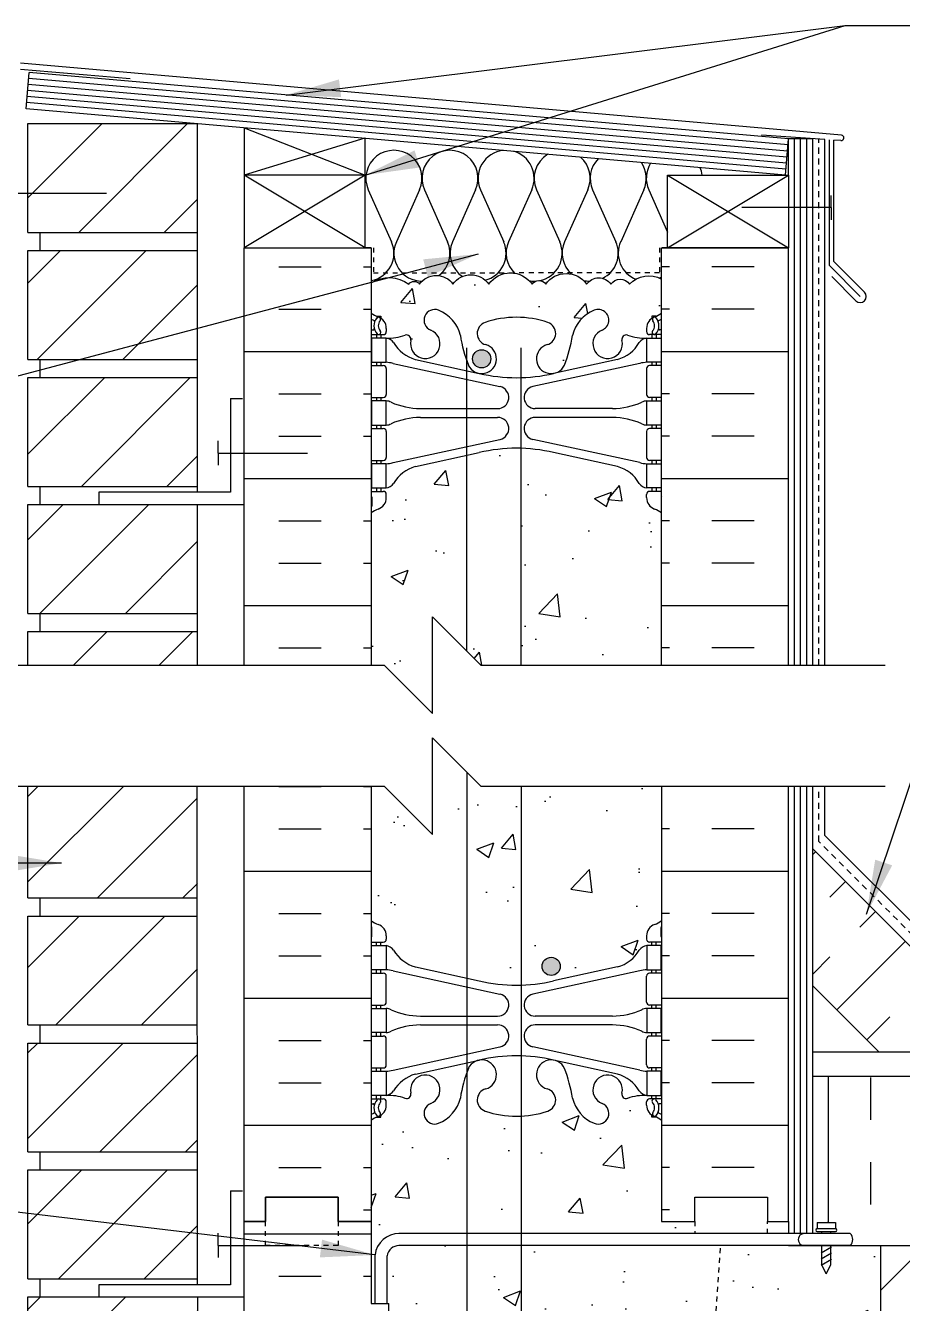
# Model space of a CAD drawing. Header units: inches. Extents: x 72.5 to 125.7, y 105.3 to 183.4.
# Drawn here: x 90.25 to 108.38, y 155.74 to 182.16 of the extents above; entities that cross this region are included whole.
import ezdxf

# ---------------------------------------------------------------- set-up
doc = ezdxf.new("R2010")
doc.units = ezdxf.units.IN
doc.header["$LTSCALE"] = 0.5
doc.header["$MEASUREMENT"] = 0
doc.linetypes.add('DASHED2', pattern=[0.375, 0.25, -0.125])
doc.linetypes.add('HIDDEN2', pattern=[0.1875, 0.125, -0.0625])
for name, color, linetype in [('HATCH', 12, 'Continuous'), ('Hidden2', 12, 'HIDDEN2'), ('line25', 2, 'Continuous'), ('LINE3', 3, 'Continuous'), ('LINE50', 5, 'Continuous'), ('LINE9', 9, 'Continuous'), ('TEXT', 4, 'Continuous'), ('Web_Edge', 9, 'Continuous')]:
    doc.layers.add(name, color=color, linetype=linetype)
doc.styles.add('DIM', font='romans.shx', dxfattribs={"width": 0.7})
doc.dimstyles.new('ext_12', dxfattribs={"dimscale": 12, "dimtxt": 0.09375, "dimasz": 0.09375, "dimexe": 0.09375, "dimexo": 0.0625, "dimgap": 0.0625, "dimtad": 1, "dimdec": 1, "dimzin": 3, "dimdsep": 46, "dimlunit": 4, "dimtxsty": 'DIM', "dimcen": 0.09, "dimdle": 0.09375, "dimclrt": 4, "dimadec": 0, "dimazin": 0, "dimtfac": 1, "dimtdec": 1, "dimtmove": 2, "dimatfit": 3, "dimfxl": 1, "dimfrac": 2, "dimtolj": 1, "dimtzin": 0, "dimarcsym": 0})

msp = doc.modelspace()

# ---------------------------------------------------------------- hatches: boundary and pattern name
at = {"layer": 'HATCH'}
h = msp.add_hatch(dxfattribs=at)
h.set_pattern_fill('ANSI31', color=256, scale=10, style=0)
h.set_pattern_definition([(45, (92.695, 173.9259), (-0.883883, 0.883883), [])])
h.paths.add_polyline_path([(93.801, 174.886), (90.301, 174.886), (90.301, 172.636), (93.801, 172.636)])
h.paths.add_polyline_path([(93.801, 177.511), (90.301, 177.511), (90.301, 175.261), (93.801, 175.261)])
h.paths.add_polyline_path([(93.801, 180.136), (90.301, 180.136), (90.301, 177.886), (93.801, 177.886)])
h.paths.add_polyline_path([(93.805, 158.504), (90.301, 158.504), (90.301, 156.254), (93.806, 156.254)])
h.paths.add_polyline_path([(93.804, 161.129), (90.301, 161.129), (90.301, 158.879), (93.805, 158.879)])
h.paths.add_polyline_path([(93.803, 163.754), (90.301, 163.754), (90.301, 161.504), (93.804, 161.504)])
h.paths.add_polyline_path([(93.802, 166.44), (90.301, 166.44), (90.301, 164.129), (93.803, 164.129)])
h.paths.add_polyline_path([(93.801, 169.636), (90.301, 169.636), (90.301, 168.94), (93.801, 168.94)])
h.paths.add_polyline_path([(93.801, 172.261), (90.301, 172.261), (90.301, 170.011), (93.801, 170.011)])
h.paths.add_polyline_path([(93.802, 132.254), (90.301, 132.254), (90.301, 130.381), (93.801, 130.381)])
h.paths.add_polyline_path([(93.802, 134.879), (90.301, 134.879), (90.301, 132.629), (93.802, 132.629)])
h.paths.add_polyline_path([(93.803, 137.504), (90.301, 137.504), (90.301, 135.254), (93.802, 135.254)])
h.paths.add_polyline_path([(93.803, 140.129), (91.763, 140.129), (90.301, 140.129), (90.301, 137.879), (93.803, 137.879)])
h.paths.add_polyline_path([(93.803, 142.754), (90.301, 142.754), (90.301, 140.504), (93.803, 140.504)])
h.paths.add_polyline_path([(93.804, 145.379), (90.301, 145.379), (90.301, 143.129), (93.804, 143.129)])
h.paths.add_polyline_path([(93.804, 148.004), (90.301, 148.004), (90.301, 145.754), (93.804, 145.754)])
h.paths.add_polyline_path([(93.805, 150.629), (90.301, 150.629), (90.301, 148.379), (93.804, 148.379)])
h.paths.add_polyline_path([(93.805, 153.254), (90.301, 153.254), (90.301, 151.004), (93.805, 151.004)])
h.paths.add_polyline_path([(93.806, 155.879), (90.301, 155.879), (90.301, 153.629), (93.805, 153.629)])
h = msp.add_hatch(dxfattribs=at)
h.set_pattern_fill('INSUL', color=256, scale=7, style=0)
h.set_pattern_definition([(0, (-2828.7627, -236.7016), (0, 2.625), []), (0, (-2828.7627, -235.8266), (0, 2.625), [0.875, -0.875]), (0, (-2828.7627, -234.9516), (0, 2.625), [0.875, -0.875])])
h.paths.add_polyline_path([(94.774, 168.94), (97.399, 168.94), (97.399, 177.572), (94.774, 177.572)])
h = msp.add_hatch(dxfattribs=at)
h.set_pattern_fill('INSUL', color=256, scale=7, style=0)
h.set_pattern_definition([(180, (3029.5604, -236.7016), (0, 2.625), []), (180, (3029.5604, -235.8266), (0, 2.625), [0.875, -0.875]), (180, (3029.5604, -234.9516), (0, 2.625), [0.875, -0.875])])
h.paths.add_polyline_path([(103.399, 168.94), (106.024, 168.94), (106.024, 177.572), (103.399, 177.572)])
h = msp.add_hatch(dxfattribs=at)
h.set_pattern_fill('AR-CONC', color=256, scale=0.5)
h.paths.add_polyline_path([(103.399, 176.923, 0.336749), (102.737, 176.818, 0.520567), (102.35, 176.818, 0.520567), (101.85, 176.818, 0.520567), (101.004, 176.818, 0.520567), (100.722, 176.818, 0.520567), (99.827, 176.818, 0.520567), (99.087, 176.818, 0.520567), (98.394, 176.818, 0.520567), (98.174, 176.818, 0.321585), (97.399, 176.843), (97.399, 176.219, 0.064398), (97.509, 176.153), (97.599, 176.153), (97.599, 176.111, -0.249069), (97.709, 175.904), (97.709, 175.837, -0.414214), (97.646, 175.774), (97.599, 175.774), (97.599, 175.704), (97.704, 175.704, 0.10046), (98.098, 175.761, -0.601435), (98.217, 175.656, 2.182095), (98.627, 175.869, -1), (98.791, 176.278, -0.24438), (99.239, 175.757, 0.053157), (99.405, 175.143, 0.223253), (99.605, 174.978), (99.625, 174.974, 0.955472), (99.763, 175.567, -0.735593), (99.75, 176.025, -0.082755), (100.399, 176.133, -0.082755), (101.047, 176.025, -0.735593), (101.035, 175.567, 0.955472), (101.173, 174.974), (101.193, 174.978, 0.223253), (101.393, 175.143, 0.053157), (101.559, 175.757, -0.24438), (102.007, 176.278, -1), (102.171, 175.869, 2.182095), (102.581, 175.656, -0.601435), (102.7, 175.761, 0.10046), (103.094, 175.704), (103.199, 175.704), (103.199, 175.774), (103.151, 175.774, -0.414214), (103.089, 175.837), (103.089, 175.904, -0.249069), (103.199, 176.111), (103.199, 176.153), (103.289, 176.153, 0.064398), (103.399, 176.219)])
h.paths.add_polyline_path([(103.399, 172.089, 0.082415), (103.256, 172.168, -0.317837), (103.089, 172.404), (103.089, 172.472, -0.414214), (103.151, 172.534), (103.199, 172.534), (103.199, 172.604), (103.094, 172.604, -0.188973), (102.938, 172.699, 0.196323), (102.489, 173.045), (101.167, 173.336, 0.057795), (100.399, 173.425, 0.057795), (99.631, 173.336), (98.309, 173.045, 0.196323), (97.86, 172.699, -0.188973), (97.704, 172.604), (97.599, 172.604), (97.599, 172.534), (97.646, 172.534, -0.414214), (97.709, 172.472), (97.709, 172.404, -0.317837), (97.542, 172.168, 0.082415), (97.399, 172.089), (97.399, 168.94), (97.663, 168.94), (98.663, 167.94), (98.663, 169.94), (99.663, 168.94), (103.399, 168.94)])
h.paths.add_polyline_path([(103.399, 166.44), (99.663, 166.44), (98.663, 167.44), (98.663, 165.44), (97.663, 166.44), (97.399, 166.44), (97.399, 163.659, 0.082415), (97.542, 163.579, -0.317837), (97.709, 163.344), (97.709, 163.276, -0.414214), (97.646, 163.214), (97.599, 163.214), (97.599, 163.144), (97.704, 163.144, -0.188973), (97.86, 163.049, 0.196323), (98.309, 162.703), (99.631, 162.412, 0.057795), (100.399, 162.323, 0.057795), (101.167, 162.412), (102.489, 162.703, 0.196323), (102.938, 163.049, -0.188973), (103.094, 163.144), (103.199, 163.144), (103.199, 163.214), (103.151, 163.214, -0.414214), (103.089, 163.276), (103.089, 163.344, -0.317837), (103.256, 163.579, 0.082415), (103.399, 163.659)])
h.paths.add_polyline_path([(103.399, 159.529, 0.064398), (103.289, 159.595), (103.199, 159.595), (103.199, 159.637, -0.249069), (103.089, 159.844), (103.089, 159.911, -0.414214), (103.151, 159.974), (103.199, 159.974), (103.199, 160.044), (103.094, 160.044, 0.10046), (102.7, 159.987, -0.601435), (102.581, 160.092, 2.182095), (102.171, 159.879, -1), (102.007, 159.47, -0.24438), (101.559, 159.991, 0.053157), (101.393, 160.605, 1.553132), (101.035, 160.181, -0.735593), (101.047, 159.723, -0.082755), (100.399, 159.614, -0.082755), (99.75, 159.723, -0.735593), (99.763, 160.181, 1.553132), (99.405, 160.605, 0.053157), (99.239, 159.991, -0.24438), (98.791, 159.47, -1), (98.627, 159.879, 2.182095), (98.217, 160.092, -0.601435), (98.098, 159.987, 0.10046), (97.704, 160.044), (97.599, 160.044), (97.599, 159.974), (97.646, 159.974, -0.414214), (97.709, 159.911), (97.709, 159.844, -0.249069), (97.599, 159.637), (97.599, 159.595), (97.509, 159.595, 0.064398), (97.399, 159.529), (97.399, 157.44), (97.399, 155.745), (97.475, 155.745), (97.475, 156.747, -0.379483), (97.967, 157.19), (104.086, 157.19), (104.086, 157.44), (103.399, 157.44)])
h.paths.add_polyline_path([(104.375, 153.445, 0.932515), (104.427, 154.192), (104.62, 156.94), (97.968, 156.94, 0.366745), (97.725, 156.729), (97.725, 155.745), (97.764, 155.745), (97.764, 154.545), (97.399, 154.545), (97.399, 153.795), (97.764, 153.795), (97.764, 152.595), (97.399, 152.595), (97.399, 151.845), (97.764, 151.845), (97.764, 150.645), (97.399, 150.645), (97.399, 149.895), (97.764, 149.895), (97.764, 148.815), (97.399, 148.815), (97.399, 148.707, -0.498871), (97.519, 148.692, -0.520567), (97.723, 148.692, -0.520567), (97.93, 148.692, -0.520567), (98.068, 148.692, -0.520567), (98.206, 148.692, -0.520567), (98.604, 148.692, -0.520567), (98.765, 148.692, -0.520567), (98.986, 148.692, -0.520567), (99.266, 148.692, -0.520567), (99.453, 148.692, -0.520567), (99.68, 148.692, -0.507124), (99.899, 148.692, -0.498871), (100.019, 148.678, -0.520567), (100.223, 148.678, -0.520567), (100.43, 148.678, -0.520567), (100.568, 148.678, -0.520567), (100.706, 148.678, -0.520567), (101.104, 148.678, -0.520567), (101.265, 148.678, -0.520567), (101.486, 148.678, -0.520567), (101.766, 148.678, -0.520567), (101.953, 148.678, -0.520567), (102.18, 148.678, -0.507124), (102.399, 148.678, -0.507124), (102.618, 148.678, -0.520567), (102.845, 148.678, -0.520567), (103.031, 148.678, -0.520567), (103.312, 148.678, -0.198272), (103.399, 148.734), (103.399, 148.94), (104.086, 148.94, -1), (104.086, 149.315), (104.25, 151.659)])
h.paths.add_polyline_path([(107.926, 155.44), (107.926, 156.94), (106.898, 156.94), (106.898, 156.542), (106.804, 156.355), (106.71, 156.542), (106.71, 156.94), (106.024, 156.94), (104.62, 156.94), (104.427, 154.192, -0.932515), (104.375, 153.445), (104.25, 151.659), (105.696, 151.811, -0.559194)])
h.paths.add_polyline_path([(107.926, 155.44, 0.559194), (105.696, 151.811, 1.788289)])
h.paths.add_polyline_path([(102.899, 147.902), (102.999, 147.902), (102.999, 147.932, -0.327813), (103.034, 147.98), (103.034, 148.185), (103.399, 148.185), (103.399, 148.734, 0.198272), (103.312, 148.678, 0.520567), (103.031, 148.678, 0.520567), (102.845, 148.678, 0.520567), (102.618, 148.678, 0.507124), (102.399, 148.678, 0.507124), (102.18, 148.678, 0.520567), (101.953, 148.678, 0.520567), (101.766, 148.678, 0.520567), (101.486, 148.678, 0.520567), (101.265, 148.678, 0.520567), (101.104, 148.678, 0.520567), (100.706, 148.678, 0.520567), (100.568, 148.678, 0.520567), (100.43, 148.678, 0.520567), (100.223, 148.678, 0.520567), (100.019, 148.678, 0.498871), (99.899, 148.692, 0.507124), (99.68, 148.692, 0.520567), (99.453, 148.692, 0.520567), (99.266, 148.692, 0.520567), (98.986, 148.692, 0.520567), (98.765, 148.692, 0.520567), (98.604, 148.692, 0.520567), (98.206, 148.692, 0.520567), (98.068, 148.692, 0.520567), (97.93, 148.692, 0.520567), (97.723, 148.692, 0.520567), (97.519, 148.692, 0.498871), (97.399, 148.707), (97.399, 148.185), (97.764, 148.185), (97.764, 147.98, -0.327813), (97.799, 147.932), (97.799, 147.902), (97.899, 147.902), (97.899, 146.387, 0.258958), (98.158, 145.92, -0.31131), (98.215, 145.79, 2.127293), (98.627, 146.014, -1), (98.791, 146.423, -0.325306), (99.257, 145.681, 0.10488), (99.43, 144.869, 1.422913), (99.763, 145.336, -0.735593), (99.75, 145.794, -0.082755), (100.399, 145.902, -0.082755), (101.047, 145.794, -0.735593), (101.035, 145.336, 1.422913), (101.368, 144.869, 0.10488), (101.541, 145.681, -0.325306), (102.007, 146.423, -1), (102.171, 146.014, 2.127293), (102.583, 145.79, -0.31131), (102.64, 145.92, 0.258958), (102.899, 146.387)])
h.paths.add_polyline_path([(102.899, 141.084, 0.291097), (102.611, 141.537), (101.353, 142.126, 0.093369), (100.546, 142.333, 0.016332), (100.399, 142.338, 0.109869), (99.445, 142.126), (98.187, 141.537, 0.291097), (97.899, 141.084), (97.899, 139.943), (98.019, 139.743), (98.019, 139.631), (97.399, 139.631), (97.399, 139.44), (97.399, 137.351, 0.064398), (97.509, 137.285), (97.599, 137.285), (97.599, 137.243, -0.249069), (97.709, 137.036), (97.709, 136.969, -0.414214), (97.646, 136.906), (97.599, 136.906), (97.599, 136.836), (97.704, 136.836, 0.10046), (98.098, 136.893, -0.601435), (98.217, 136.788, 2.182095), (98.627, 137.001, -1), (98.791, 137.41, -0.24438), (99.239, 136.889, 0.053157), (99.405, 136.275, 1.553132), (99.763, 136.699, -0.735593), (99.75, 137.157, -0.082755), (100.399, 137.265, -0.082755), (101.047, 137.157, -0.735593), (101.035, 136.699, 1.553132), (101.393, 136.275, 0.053157), (101.559, 136.889, -0.24438), (102.007, 137.41, -1), (102.171, 137.001, 2.182095), (102.581, 136.788, -0.601435), (102.7, 136.893, 0.10046), (103.094, 136.836), (103.199, 136.836), (103.199, 136.906), (103.151, 136.906, -0.414214), (103.089, 136.969), (103.089, 137.036, -0.249069), (103.199, 137.243), (103.199, 137.285), (103.289, 137.285, 0.064398), (103.399, 137.351), (103.399, 139.44), (103.399, 139.631), (102.779, 139.631), (102.779, 139.743), (102.899, 139.943)])
h.paths.add_polyline_path([(103.399, 133.221, 0.082415), (103.256, 133.3, -0.317837), (103.089, 133.536), (103.089, 133.604, -0.414214), (103.151, 133.666), (103.199, 133.666), (103.199, 133.736), (103.094, 133.736, -0.188973), (102.938, 133.831, 0.196323), (102.489, 134.177), (101.167, 134.468, 0.057795), (100.399, 134.557, 0.057795), (99.631, 134.468), (98.309, 134.177, 0.196323), (97.86, 133.831, -0.188973), (97.704, 133.736), (97.599, 133.736), (97.599, 133.666), (97.646, 133.666, -0.414214), (97.709, 133.604), (97.709, 133.536, -0.317837), (97.542, 133.3, 0.082415), (97.399, 133.221), (97.399, 130.381), (98.055, 130.381), (99.055, 131.381), (99.055, 130.381), (99.055, 129.381), (100.055, 130.381), (103.399, 130.381)])
h.paths.add_polyline_path([(99.896, 144.385, -0.053094), (99.445, 144.54), (98.433, 145.014, 0.549071), (97.899, 144.674), (97.899, 144.147, 0.414214), (98.524, 143.522), (99.909, 143.522, 0.085652), (100.035, 143.544, 0.316711), (100.284, 143.896, 0.350119)])
h.paths.add_polyline_path([(100.284, 142.968, 0.413582), (99.909, 143.342), (98.524, 143.342, 0.414214), (97.899, 142.717), (97.899, 142.19, 0.549071), (98.433, 141.851), (99.445, 142.325, -0.053094), (99.896, 142.48, 0.350119)])
h.paths.add_polyline_path([(102.899, 142.717, 0.414214), (102.274, 143.342), (100.889, 143.342, 0.413582), (100.514, 142.968, 0.350119), (100.902, 142.48, -0.053094), (101.353, 142.325), (102.365, 141.851, 0.549071), (102.899, 142.19)])
h.paths.add_polyline_path([(102.899, 144.674, 0.549071), (102.365, 145.014), (101.353, 144.54, -0.053094), (100.902, 144.385, 0.350119), (100.514, 143.896, 0.413582), (100.889, 143.522), (102.274, 143.522, 0.414214), (102.899, 144.147)])
h = msp.add_hatch(dxfattribs=at)
h.set_pattern_fill('INSUL', color=256, scale=7, style=0)
h.set_pattern_definition([(0, (-2828.7627, -239.5695), (0, 2.625), []), (0, (-2828.7627, -238.6945), (0, 2.625), [0.875, -0.875]), (0, (-2828.7627, -237.8195), (0, 2.625), [0.875, -0.875])])
h.paths.add_polyline_path([(97.399, 166.44), (94.774, 166.44), (94.774, 157.44), (95.211, 157.44), (95.211, 157.94), (96.711, 157.94), (96.711, 157.44), (97.399, 157.44)])
h = msp.add_hatch(dxfattribs=at)
h.set_pattern_fill('INSUL', color=256, scale=7, style=0)
h.set_pattern_definition([(180, (3029.5604, -239.5695), (0, 2.625), []), (180, (3029.5604, -238.6945), (0, 2.625), [0.875, -0.875]), (180, (3029.5604, -237.8195), (0, 2.625), [0.875, -0.875])])
h.paths.add_polyline_path([(106.024, 166.44), (103.399, 166.44), (103.399, 157.44), (104.086, 157.44), (104.086, 157.94), (105.586, 157.94), (105.586, 157.44), (106.024, 157.44)])
h = msp.add_hatch(dxfattribs=at)
h.set_pattern_fill('INSUL', color=256, scale=7, angle=45, style=0)
h.set_pattern_definition([(45, (-0.7793, 2.0388), (-1.856155, 1.856155), []), (45, (-1.398, 2.6576), (-1.856155, 1.856155), [0.875, -0.875]), (45, (-2.0167, 3.2763), (-1.856155, 1.856155), [0.875, -0.875])])
h.paths.add_polyline_path([(107.772, 161.065), (110.601, 161.065), (106.524, 165.142), (106.524, 162.313)])
h = msp.add_hatch(dxfattribs=at)
h.set_pattern_fill('INSUL', color=256, scale=7, angle=90, style=0)
h.set_pattern_definition([(90, (-0.7793, 2.0388), (-2.625, 2e-16), []), (90, (-1.6543, 2.0388), (-2.625, 2e-16), [0.875, -0.875]), (90, (-2.5293, 2.0388), (-2.625, 2e-16), [0.875, -0.875])])
edge = h.paths.add_edge_path()
edge.add_arc((106.991, 157.261), 0.0312, 270, 450)
edge.add_line((106.991, 157.293), (106.616, 157.293))
edge.add_arc((106.616, 157.261), 0.0312, 90, 270)
edge.add_line((106.616, 157.23), (106.991, 157.23))
h.paths.add_polyline_path([(106.991, 157.418), (106.991, 157.293), (106.616, 157.293), (106.616, 157.418)])
edge = h.paths.add_edge_path()
edge.add_line((106.71, 157.19), (106.71, 157.23))
edge.add_line((106.71, 157.23), (106.898, 157.23))
edge.add_line((106.898, 157.23), (106.898, 157.19))
edge.add_line((106.898, 157.19), (107.3, 157.19))
edge.add_arc((107.164, 157.064), 0.186, -41.8195, 42.6425, ccw=False)
edge.add_line((107.302, 156.94), (124.664, 156.94))
edge.add_line((124.664, 156.94), (124.664, 160.44))
edge.add_line((124.664, 160.44), (106.524, 160.44))
edge.add_line((106.524, 160.44), (106.524, 157.19))
edge.add_line((106.524, 157.19), (106.71, 157.19))
h = msp.add_hatch(dxfattribs=at)
h.set_pattern_fill('INSUL', color=256, scale=7, style=0)
h.set_pattern_definition([(0, (-2828.7627, -257.5695), (0, 2.625), []), (0, (-2828.7627, -256.6945), (0, 2.625), [0.875, -0.875]), (0, (-2828.7627, -255.8195), (0, 2.625), [0.875, -0.875])])
h.paths.add_polyline_path([(94.774, 139.44), (95.211, 139.44), (95.211, 139.94), (96.711, 139.94), (96.711, 139.44), (97.399, 139.44), (97.399, 157.44), (96.711, 157.44), (96.711, 157.94), (95.211, 157.94), (95.211, 157.44), (94.774, 157.44)])
h = msp.add_hatch(dxfattribs=at)
h.set_pattern_fill('ANSI31', color=256, scale=8, style=0)
edge = h.paths.add_edge_path()
edge.add_arc((114.426, 152.94), 2.5, 0, 360)
edge = h.paths.add_edge_path()
edge.add_arc((120.926, 152.94), 2.5, 0, 360)
edge = h.paths.add_edge_path()
edge.add_line((124.664, 148.94), (124.664, 154.401))
edge.add_line((124.664, 154.401), (125.664, 155.401))
edge.add_line((125.664, 155.401), (123.664, 155.401))
edge.add_line((123.664, 155.401), (124.664, 156.401))
edge.add_line((124.664, 156.401), (124.664, 156.94))
edge.add_line((124.664, 156.94), (107.926, 156.94))
edge.add_line((107.926, 156.94), (107.926, 155.44))
edge.add_arc((107.926, 152.94), 2.5, -153.1454, 90, ccw=False)
edge.add_line((105.696, 151.811), (104.25, 151.659))
edge.add_line((104.25, 151.659), (104.086, 149.315))
edge.add_arc((104.086, 149.127), 0.188, 90, 270)
edge.add_line((104.086, 148.94), (124.664, 148.94))
at = {"layer": 'LINE3'}
h = msp.add_hatch(color=256, dxfattribs=at)
h.paths.add_polyline_path([(99.865, 175.308, 0.831395), (99.496, 175.308)])
h.paths.add_polyline_path([(99.868, 175.274, 0.045935), (99.865, 175.308), (99.496, 175.308, 0.045935), (99.493, 175.274, 1)])
h = msp.add_hatch(color=256, dxfattribs=at)
h.paths.add_polyline_path([(101.302, 162.748, 0.831395), (100.933, 162.748)])
h.paths.add_polyline_path([(101.305, 162.713, 0.045935), (101.302, 162.748), (100.933, 162.748, 0.045935), (100.93, 162.713, 1)])

# ---------------------------------------------------------------- linework, layer by layer
at = {"layer": 'HATCH'}
for p, q in [((107.115, 179.899), (90.149, 181.384)), ((92.414, 181.06), (90.149, 181.258)), ((106.013, 179.695), (90.317, 181.068)), ((105.991, 179.446), (90.295, 180.819)), ((106.002, 179.57), (90.306, 180.943)), ((105.969, 179.197), (90.273, 180.57)), ((105.98, 179.321), (90.284, 180.694)), ((94.774, 180.051), (97.274, 179.072)), ((97.263, 179.833), (94.774, 179.072)), ((106.774, 179.806), (105.467, 179.897)), ((106.149, 168.94), (106.149, 179.823)), ((106.274, 168.94), (106.274, 179.823)), ((106.399, 168.94), (106.399, 179.823)), ((106.774, 168.94), (106.774, 179.806)), ((106.868, 177.201), (106.868, 179.799)), ((107.105, 179.786), (106.961, 179.795)), ((106.961, 177.284), (106.961, 179.795)), ((97.274, 177.572), (94.774, 179.072)), ((97.274, 179.072), (94.774, 177.572)), ((103.524, 177.572), (106.024, 179.072)), ((103.524, 179.072), (106.024, 177.572)), ((97.337, 178.768), (97.816, 177.695)), ((98.396, 178.769), (97.917, 177.695)), ((98.496, 178.768), (98.975, 177.695)), ((99.555, 178.769), (99.076, 177.695)), ((99.655, 178.768), (100.135, 177.695)), ((100.714, 178.769), (100.235, 177.695)), ((100.815, 178.768), (101.294, 177.695)), ((101.873, 178.769), (101.395, 177.695)), ((101.974, 178.768), (102.453, 177.695)), ((103.033, 178.769), (102.554, 177.695)), ((103.133, 178.768), (103.524, 177.894)), ((106.961, 177.284), (107.593, 176.653)), ((106.868, 177.201), (107.504, 176.564)), ((106.917, 176.975), (107.416, 176.476)), ((106.149, 157.19), (106.149, 166.44)), ((106.274, 157.19), (106.274, 166.44)), ((106.399, 157.19), (106.399, 166.44)), ((106.774, 165.422), (106.774, 166.44)), ((110.881, 161.315), (106.774, 165.422))]:
    msp.add_line(p, q, dxfattribs=at)
at = {"layer": 'HATCH', "color": 6, "linetype": 'DASHED2', "ltscale": 0.5}
for points in [[(96.086, 177.572), (97.443, 177.572), (97.443, 177.051), (100.399, 177.051)], [(104.711, 177.572), (103.355, 177.572), (103.355, 177.051), (100.399, 177.051)]]:
    msp.add_lwpolyline(points, dxfattribs=at)
at = {"layer": 'HATCH'}
msp.add_lwpolyline([(97.399, 176.843, -0.321585), (98.174, 176.818, -0.520567), (98.394, 176.818, -0.520567), (99.087, 176.818, -0.520567), (99.827, 176.818, -0.520567), (100.722, 176.818, -0.520567), (101.004, 176.818, -0.520567), (101.85, 176.818, -0.520567), (102.35, 176.818, -0.520567), (102.737, 176.818, -0.336749), (103.399, 176.923)], format="xyb", dxfattribs=at)
for centre, radius, start, end in [((107.11, 179.843), 0.0567, 265, 85), ((97.866, 179.005), 0.58, 335.9664, 204.0694), ((99.025, 179.005), 0.58, 335.9664, 204.0694), ((100.185, 179.005), 0.58, 95.5654, 204.0694), ((100.185, 179.005), 0.58, 335.9664, 74.4346), ((101.344, 179.005), 0.58, 121.0207, 204.0694), ((101.344, 179.005), 0.58, 335.9664, 48.9793), ((102.503, 179.005), 0.58, 135.6124, 204.0694), ((102.503, 179.005), 0.58, 335.9664, 34.3876), ((103.663, 179.005), 0.58, 147.5967, 204.0694), ((103.663, 179.005), 0.58, 6.6407, 22.4033), ((97.287, 177.459), 0.58, 281.1403, 24.0694), ((98.446, 177.459), 0.58, 155.9664, 270), ((98.446, 177.459), 0.58, 306.8576, 24.0694), ((99.606, 177.459), 0.58, 155.9664, 236.3673), ((99.605, 177.459), 0.58, 284.902, 24.0694), ((100.765, 177.459), 0.58, 155.9664, 225.678), ((100.764, 177.459), 0.58, 281.4231, 24.0694), ((101.924, 177.459), 0.58, 155.9664, 228.2793), ((101.924, 177.459), 0.58, 296.0284, 24.0694), ((103.083, 177.459), 0.58, 155.9664, 248.3593), ((98.446, 177.459), 0.58, 270, 270.0458), ((100.765, 177.459), 0.58, 259.8878, 270), ((100.764, 177.459), 0.58, 270, 273.6965), ((101.924, 177.459), 0.58, 255.8368, 268.3302), ((103.083, 177.459), 0.58, 297.6798, 302.977), ((107.504, 176.564), 0.125, 225, 45)]:
    msp.add_arc(centre, radius, start, end, dxfattribs=at)
at = {"layer": 'Hidden2'}
msp.add_line((104.427, 154.192), (104.62, 156.94), dxfattribs=at)
at = {"layer": 'line25'}
for p, q in [((90.262, 180.445), (90.328, 181.192)), ((106.023, 179.819), (90.328, 181.192)), ((105.958, 179.072), (90.262, 180.445)), ((90.301, 177.886), (90.301, 180.136)), ((90.301, 180.136), (93.801, 180.136)), ((93.801, 180.136), (93.801, 172.515)), ((94.774, 180.051), (94.774, 177.572)), ((97.274, 177.572), (97.274, 179.832)), ((105.958, 179.072), (106.023, 179.819)), ((106.024, 179.072), (106.024, 179.823)), ((106.524, 179.823), (106.024, 179.823)), ((106.524, 168.94), (106.524, 179.823)), ((97.274, 179.072), (94.774, 179.072)), ((90.301, 177.886), (93.801, 177.886)), ((90.551, 177.511), (90.551, 177.886)), ((90.551, 177.511), (90.551, 177.886)), ((94.774, 177.572), (97.274, 177.572)), ((97.399, 177.572), (97.274, 177.572)), ((97.399, 177.572), (97.399, 168.94)), ((103.399, 177.572), (103.524, 177.572)), ((103.399, 168.94), (103.399, 177.572)), ((90.301, 175.261), (90.301, 177.511)), ((90.301, 177.511), (93.801, 177.511)), ((90.301, 175.261), (93.801, 175.261)), ((90.551, 174.886), (90.551, 175.261)), ((90.551, 174.886), (90.551, 175.261)), ((90.301, 172.636), (90.301, 174.886)), ((90.301, 174.886), (93.801, 174.886)), ((90.301, 172.636), (93.801, 172.636)), ((90.551, 172.261), (90.551, 172.636)), ((90.551, 172.261), (90.551, 172.636)), ((90.301, 170.011), (90.301, 172.261)), ((90.301, 172.261), (93.801, 172.261)), ((93.801, 172.265), (93.801, 168.94)), ((90.301, 170.011), (93.801, 170.011)), ((90.551, 169.636), (90.551, 170.011)), ((90.551, 169.636), (90.551, 170.011)), ((90.301, 168.94), (90.301, 169.636)), ((90.301, 169.636), (93.801, 169.636)), ((90.301, 164.129), (90.301, 166.44)), ((93.806, 156.133), (93.802, 166.44)), ((97.399, 166.44), (97.399, 157.44)), ((103.399, 166.44), (103.399, 157.44)), ((106.524, 157.19), (106.524, 166.44)), ((110.726, 160.94), (106.524, 165.142)), ((90.301, 164.129), (93.801, 164.129)), ((90.551, 163.754), (90.551, 164.129)), ((90.551, 163.754), (90.551, 164.129)), ((90.301, 161.504), (90.301, 163.754)), ((90.301, 163.754), (93.801, 163.754)), ((107.897, 160.94), (106.524, 162.313)), ((90.301, 161.504), (93.801, 161.504)), ((90.551, 161.129), (90.551, 161.504)), ((90.551, 161.129), (90.551, 161.504)), ((90.301, 158.879), (90.301, 161.129)), ((90.301, 161.129), (93.801, 161.129)), ((90.301, 158.879), (93.801, 158.879)), ((90.551, 158.504), (90.551, 158.879)), ((90.551, 158.504), (90.551, 158.879)), ((90.301, 156.254), (90.301, 158.504)), ((90.301, 158.504), (93.801, 158.504)), ((97.399, 157.44), (97.399, 155.745)), ((106.024, 157.44), (106.024, 157.19)), ((106.024, 156.94), (107.926, 156.94)), ((107.926, 156.94), (124.664, 156.94)), ((107.926, 156.94), (107.926, 155.44)), ((90.301, 156.254), (93.806, 156.254)), ((90.551, 155.879), (90.551, 156.254)), ((90.551, 155.879), (90.551, 156.254)), ((90.301, 153.629), (90.301, 155.879)), ((90.301, 155.879), (93.806, 155.879)), ((93.806, 155.883), (93.803, 140.379)), ((97.399, 155.745), (97.764, 155.745)), ((97.764, 154.545), (97.764, 155.745))]:
    msp.add_line(p, q, dxfattribs=at)
msp.add_lwpolyline([(106.024, 179.072), (106.024, 177.572), (103.524, 177.572), (103.524, 179.072)], close=True, dxfattribs=at)
msp.add_lwpolyline([(124.664, 160.44), (106.524, 160.44)], dxfattribs=at)
at = {"layer": 'LINE3'}
for p, q in [((99.376, 169.227), (99.376, 175.503)), ((100.499, 168.94), (100.499, 175.503)), ((99.376, 166.727), (99.376, 129.701)), ((100.499, 166.44), (100.499, 148.714))]:
    msp.add_line(p, q, dxfattribs=at)
for centre in [(99.68, 175.274), (101.117, 162.713)]:
    msp.add_circle(centre, 0.188, dxfattribs=at)
at = {"layer": 'LINE50', "color": 9, "linetype": 'DASHED2'}
for p, q in [((106.649, 168.94), (106.649, 179.815)), ((106.649, 165.297), (106.649, 166.44)), ((110.819, 161.127), (106.649, 165.297))]:
    msp.add_line(p, q, dxfattribs=at)
at = {"layer": 'LINE50'}
for p, q in [((94.774, 177.572), (97.399, 177.572)), ((94.774, 168.94), (94.774, 177.572)), ((103.399, 177.572), (106.024, 177.572)), ((106.024, 168.94), (106.024, 177.572)), ((94.774, 157.44), (94.774, 166.44)), ((94.774, 139.44), (94.774, 157.44)), ((106.831, 157.44), (106.831, 157.44))]:
    msp.add_line(p, q, dxfattribs=at)
for points in [[(103.399, 157.44), (104.086, 157.44), (104.086, 157.94), (105.586, 157.94), (105.586, 157.44), (106.024, 157.44), (106.024, 166.44)], [(97.399, 157.44), (96.711, 157.44), (96.711, 157.94), (95.211, 157.94), (95.211, 157.44), (94.774, 157.44)], [(94.774, 157.44), (95.211, 157.44), (95.211, 157.94), (96.711, 157.94), (96.711, 157.44), (97.399, 157.44)]]:
    msp.add_lwpolyline(points, dxfattribs=at)
at = {"layer": 'LINE9'}
for p, q in [((90.08, 178.697), (91.926, 178.697)), ((106.902, 178.401), (106.902, 178.651)), ((106.902, 178.401), (105.056, 178.401)), ((106.902, 178.401), (106.902, 178.151)), ((94.486, 174.452), (94.486, 172.515)), ((94.486, 174.452), (94.736, 174.452)), ((94.236, 173.327), (94.236, 173.577)), ((94.236, 173.327), (96.082, 173.327)), ((94.236, 173.327), (94.236, 173.077)), ((94.486, 172.515), (91.763, 172.515)), ((91.763, 172.515), (91.763, 172.265)), ((91.763, 172.265), (94.763, 172.265)), ((98.663, 167.94), (98.663, 169.94)), ((99.663, 168.94), (98.663, 169.94)), ((89.301, 168.94), (97.663, 168.94)), ((97.663, 168.94), (98.663, 167.94)), ((99.663, 168.94), (108.024, 168.94)), ((98.663, 165.44), (98.663, 167.44)), ((99.663, 166.44), (98.663, 167.44)), ((89.301, 166.44), (97.663, 166.44)), ((97.663, 166.44), (98.663, 165.44)), ((99.663, 166.44), (108.024, 166.44)), ((94.486, 158.07), (94.486, 156.133)), ((94.486, 158.07), (94.736, 158.07)), ((94.236, 156.945), (94.236, 157.195)), ((106.616, 157.418), (106.616, 157.293)), ((106.616, 157.418), (106.991, 157.418)), ((106.616, 157.293), (106.991, 157.293)), ((106.616, 157.23), (106.991, 157.23)), ((106.616, 157.23), (106.991, 157.23)), ((106.71, 157.19), (106.71, 157.23)), ((106.898, 157.19), (106.898, 157.23)), ((106.991, 157.418), (106.991, 157.293)), ((94.236, 156.945), (96.082, 156.945)), ((94.236, 156.945), (94.236, 156.695)), ((107.3, 157.19), (97.967, 157.19)), ((107.302, 156.94), (97.968, 156.94)), ((106.696, 156.925), (106.722, 156.94)), ((106.71, 156.542), (106.71, 156.94)), ((106.898, 156.542), (106.898, 156.94)), ((97.475, 156.747), (97.475, 155.745)), ((97.725, 155.745), (97.725, 156.729)), ((106.696, 156.792), (106.915, 156.918)), ((106.696, 156.667), (106.915, 156.793)), ((106.696, 156.534), (106.915, 156.66)), ((106.804, 156.355), (106.71, 156.542)), ((106.804, 156.355), (106.898, 156.542)), ((94.486, 156.133), (91.763, 156.133)), ((91.763, 156.133), (91.763, 155.883)), ((91.763, 155.883), (94.763, 155.883))]:
    msp.add_line(p, q, dxfattribs=at)
msp.add_lwpolyline([(124.664, 160.94), (106.524, 160.94)], dxfattribs=at)
at = {"layer": 'LINE9', "linetype": 'DASHED2', "ltscale": 0.15}
for points in [[(96.711, 157.44), (96.711, 157.44), (96.711, 156.94), (95.211, 156.94), (95.211, 157.44), (95.211, 157.44)], [(96.711, 157.44), (96.711, 157.44), (96.711, 156.94), (95.211, 156.94), (95.211, 157.44), (95.211, 157.44)], [(104.086, 157.44), (104.086, 157.44), (104.086, 157.19)], [(105.586, 157.19), (105.586, 157.44), (105.586, 157.44)]]:
    msp.add_lwpolyline(points, dxfattribs=at)
at = {"layer": 'LINE9'}
for centre, radius, start, end in [((106.616, 157.261), 0.0312, 90, 270), ((106.991, 157.261), 0.0312, 270, 90), ((97.971, 156.691), 0.499, 89.3543, 173.5797), ((97.971, 156.691), 0.249, 89.3543, 171.2068), ((106.348, 157.065), 0.125, 89.3947, 270.6053), ((107.164, 157.064), 0.186, 318.1805, 42.6425)]:
    msp.add_arc(centre, radius, start, end, dxfattribs=at)
at = {"layer": 'Web_Edge'}
for p, q in [((97.509, 176.153), (97.599, 176.153)), ((97.599, 176.153), (97.599, 176.111)), ((103.289, 176.153), (103.199, 176.153)), ((103.199, 176.153), (103.199, 176.111)), ((97.399, 175.874), (97.441, 175.874)), ((97.399, 175.774), (97.646, 175.774)), ((97.509, 175.774), (97.509, 175.704)), ((97.599, 175.774), (97.599, 175.704)), ((97.709, 175.904), (97.709, 175.837)), ((103.089, 175.904), (103.089, 175.837)), ((103.399, 175.774), (103.151, 175.774)), ((103.199, 175.774), (103.199, 175.704)), ((103.289, 175.774), (103.289, 175.704)), ((103.399, 175.874), (103.357, 175.874)), ((97.509, 175.204), (97.509, 175.134)), ((97.599, 175.204), (97.599, 175.134)), ((97.848, 175.18), (100.059, 174.699)), ((98.309, 175.263), (99.631, 174.972)), ((102.95, 175.18), (100.739, 174.699)), ((102.489, 175.263), (101.167, 174.972)), ((103.199, 175.204), (103.199, 175.134)), ((103.289, 175.204), (103.289, 175.134)), ((97.399, 175.134), (97.646, 175.134)), ((97.709, 175.072), (97.709, 174.537)), ((103.089, 175.072), (103.089, 174.537)), ((103.399, 175.134), (103.151, 175.134)), ((97.399, 174.474), (97.646, 174.474)), ((97.509, 174.474), (97.509, 174.404)), ((97.599, 174.474), (97.599, 174.404)), ((103.399, 174.474), (103.151, 174.474)), ((103.199, 174.474), (103.199, 174.404)), ((103.289, 174.474), (103.289, 174.404)), ((98.414, 174.244), (100.01, 174.244)), ((102.384, 174.244), (100.788, 174.244)), ((97.509, 173.904), (97.509, 173.834)), ((97.599, 173.904), (97.599, 173.834)), ((98.414, 174.064), (100.01, 174.064)), ((102.384, 174.064), (100.788, 174.064)), ((103.199, 173.904), (103.199, 173.834)), ((103.289, 173.904), (103.289, 173.834)), ((97.399, 173.834), (97.646, 173.834)), ((97.709, 173.772), (97.709, 173.237)), ((97.848, 173.128), (100.059, 173.609)), ((102.95, 173.128), (100.739, 173.609)), ((103.089, 173.772), (103.089, 173.237)), ((103.399, 173.834), (103.151, 173.834)), ((98.309, 173.045), (99.631, 173.336)), ((102.489, 173.045), (101.167, 173.336)), ((97.399, 173.174), (97.646, 173.174)), ((97.509, 173.174), (97.509, 173.104)), ((97.599, 173.174), (97.599, 173.104)), ((103.399, 173.174), (103.151, 173.174)), ((103.199, 173.174), (103.199, 173.104)), ((103.289, 173.174), (103.289, 173.104)), ((97.399, 172.534), (97.646, 172.534)), ((97.509, 172.604), (97.509, 172.534)), ((97.599, 172.604), (97.599, 172.534)), ((103.399, 172.534), (103.151, 172.534)), ((103.199, 172.604), (103.199, 172.534)), ((103.289, 172.604), (103.289, 172.534)), ((97.409, 172.414), (97.409, 172.228)), ((97.709, 172.404), (97.709, 172.472)), ((103.089, 172.404), (103.089, 172.472)), ((103.389, 172.414), (103.389, 172.228)), ((97.409, 163.334), (97.409, 163.52)), ((97.709, 163.344), (97.709, 163.276)), ((103.089, 163.344), (103.089, 163.276)), ((103.389, 163.334), (103.389, 163.52)), ((97.399, 163.214), (97.646, 163.214)), ((97.509, 163.144), (97.509, 163.214)), ((97.599, 163.144), (97.599, 163.214)), ((103.399, 163.214), (103.151, 163.214)), ((103.199, 163.144), (103.199, 163.214)), ((103.289, 163.144), (103.289, 163.214)), ((97.399, 162.574), (97.646, 162.574)), ((97.509, 162.574), (97.509, 162.644)), ((97.599, 162.574), (97.599, 162.644)), ((97.709, 161.976), (97.709, 162.511)), ((97.848, 162.62), (100.059, 162.138)), ((98.309, 162.703), (99.631, 162.412)), ((102.95, 162.62), (100.739, 162.138)), ((102.489, 162.703), (101.167, 162.412)), ((103.089, 161.976), (103.089, 162.511)), ((103.399, 162.574), (103.151, 162.574)), ((103.199, 162.574), (103.199, 162.644)), ((103.289, 162.574), (103.289, 162.644)), ((97.399, 161.914), (97.646, 161.914)), ((97.509, 161.844), (97.509, 161.914)), ((97.599, 161.844), (97.599, 161.914)), ((103.399, 161.914), (103.151, 161.914)), ((103.199, 161.844), (103.199, 161.914)), ((103.289, 161.844), (103.289, 161.914)), ((98.414, 161.684), (100.01, 161.684)), ((98.414, 161.504), (100.01, 161.504)), ((102.384, 161.684), (100.788, 161.684)), ((102.384, 161.504), (100.788, 161.504)), ((97.399, 161.274), (97.646, 161.274)), ((97.509, 161.274), (97.509, 161.344)), ((97.599, 161.274), (97.599, 161.344)), ((97.709, 160.676), (97.709, 161.211)), ((103.089, 160.676), (103.089, 161.211)), ((103.399, 161.274), (103.151, 161.274)), ((103.199, 161.274), (103.199, 161.344)), ((103.289, 161.274), (103.289, 161.344)), ((97.848, 160.568), (100.059, 161.049)), ((102.95, 160.568), (100.739, 161.049)), ((98.309, 160.485), (99.631, 160.775)), ((102.489, 160.485), (101.167, 160.775)), ((97.399, 160.614), (97.646, 160.614)), ((97.509, 160.544), (97.509, 160.614)), ((97.599, 160.544), (97.599, 160.614)), ((103.399, 160.614), (103.151, 160.614)), ((103.199, 160.544), (103.199, 160.614)), ((103.289, 160.544), (103.289, 160.614)), ((97.399, 159.974), (97.646, 159.974)), ((97.399, 159.874), (97.441, 159.874)), ((97.509, 159.974), (97.509, 160.044)), ((97.599, 159.974), (97.599, 160.044)), ((97.709, 159.844), (97.709, 159.911)), ((103.089, 159.844), (103.089, 159.911)), ((103.399, 159.974), (103.151, 159.974)), ((103.199, 159.974), (103.199, 160.044)), ((103.289, 159.974), (103.289, 160.044)), ((103.399, 159.874), (103.357, 159.874)), ((97.509, 159.595), (97.599, 159.595)), ((97.599, 159.595), (97.599, 159.637)), ((103.199, 159.595), (103.199, 159.637)), ((103.289, 159.595), (103.199, 159.595))]:
    msp.add_line(p, q, dxfattribs=at)
for points in [[(97.404, 175.204), (97.704, 175.204), (97.704, 175.704), (97.404, 175.704)], [(103.394, 175.204), (103.094, 175.204), (103.094, 175.704), (103.394, 175.704)], [(97.404, 173.904), (97.704, 173.904), (97.704, 174.404), (97.404, 174.404)], [(103.394, 173.904), (103.094, 173.904), (103.094, 174.404), (103.394, 174.404)], [(97.404, 172.604), (97.704, 172.604), (97.704, 173.104), (97.404, 173.104)], [(103.394, 172.604), (103.094, 172.604), (103.094, 173.104), (103.394, 173.104)], [(97.404, 163.144), (97.704, 163.144), (97.704, 162.644), (97.404, 162.644)], [(103.394, 163.144), (103.094, 163.144), (103.094, 162.644), (103.394, 162.644)], [(97.404, 161.844), (97.704, 161.844), (97.704, 161.344), (97.404, 161.344)], [(103.394, 161.844), (103.094, 161.844), (103.094, 161.344), (103.394, 161.344)], [(97.404, 160.544), (97.704, 160.544), (97.704, 160.044), (97.404, 160.044)], [(103.394, 160.544), (103.094, 160.544), (103.094, 160.044), (103.394, 160.044)]]:
    msp.add_lwpolyline(points, close=True, dxfattribs=at)
for centre, radius, start, end in [((97.709, 176.611), 0.5, 231.6833, 250.5288), ((98.709, 176.074), 0.22, 68.1963, 248.1963), ((98.514, 175.586), 0.745, 13.2652, 68.1963), ((102.284, 175.586), 0.745, 111.8037, 166.7348), ((102.089, 176.074), 0.22, 291.8037, 111.8037), ((103.089, 176.611), 0.5, 289.4712, 308.3167), ((97.709, 176.611), 0.6, 238.8907, 245.0748), ((97.703, 175.959), 0.25, 140.1145, 222.4609), ((97.448, 176.049), 0.02, 340.7916, 65.0748), ((97.545, 176.09), 0.045, 319.1879, 141.448), ((97.459, 175.904), 0.25, 0, 70.5288), ((97.703, 175.959), 0.16, 140.0001, 222.4609), ((99.828, 175.798), 0.24, 108.923, 254.2747), ((100.399, 174.133), 2, 90, 108.923), ((100.399, 174.133), 2, 71.077, 90), ((100.97, 175.798), 0.24, 285.7253, 71.077), ((103.339, 175.904), 0.25, 109.4712, 180), ((103.253, 176.09), 0.045, 38.552, 220.8121), ((103.095, 175.959), 0.16, 317.5391, 39.9999), ((103.095, 175.959), 0.25, 317.5391, 39.8855), ((103.35, 176.049), 0.02, 114.9252, 199.2084), ((103.089, 176.611), 0.6, 294.9252, 301.1093), ((97.441, 175.894), 0.02, 270, 14.1541), ((97.551, 175.82), 0.045, 222.4609, 42.4609), ((97.646, 175.837), 0.0625, 270, 0), ((97.76, 176.703), 1, 266.7879, 289.9067), ((97.661, 175.458), 0.25, 37.2777, 80.0823), ((98.129, 175.677), 0.09, 346.6795, 108.8651), ((98.514, 175.586), 0.305, 166.6795, 68.1963), ((102.202, 176.228), 3, 189.0273, 201.1984), ((98.596, 176.228), 3, 338.8016, 350.9727), ((102.284, 175.586), 0.305, 111.8037, 13.3205), ((102.668, 175.677), 0.09, 71.1349, 193.3205), ((103.038, 176.703), 1, 250.0933, 273.2121), ((103.137, 175.458), 0.25, 99.9177, 142.7223), ((103.151, 175.837), 0.0625, 180, 270), ((103.246, 175.82), 0.045, 137.5391, 317.5391), ((103.357, 175.894), 0.02, 165.8459, 270), ((98.508, 175.986), 0.75, 210.155, 254.5838), ((99.68, 175.274), 0.305, 205.3782, 74.2747), ((101.117, 175.274), 0.305, 105.7253, 334.6218), ((102.289, 175.986), 0.75, 285.4162, 329.845), ((97.613, 174.208), 1, 76.4291, 84.7991), ((103.184, 174.208), 1, 95.2009, 103.5709), ((97.646, 175.072), 0.0625, 0, 90), ((100.399, 178.24), 3.356, 256.7692, 270), ((100.399, 178.24), 3.356, 270, 283.2308), ((103.151, 175.072), 0.0625, 90, 180), ((100.01, 174.474), 0.23, 270, 77.6055), ((100.788, 174.474), 0.23, 102.3945, 270), ((97.646, 174.537), 0.0625, 270, 0), ((97.7, 174.185), 0.219, 60.4937, 88.92), ((98.444, 175.844), 1.6, 246.5673, 268.9203), ((102.354, 175.844), 1.6, 271.0797, 293.4327), ((103.098, 174.185), 0.219, 91.08, 119.5063), ((103.151, 174.537), 0.0625, 180, 270), ((97.7, 174.123), 0.219, 271.08, 299.5063), ((97.7, 174.123), 0.219, 271.08, 299.5063), ((98.444, 172.464), 1.6, 91.0797, 113.4327), ((98.444, 172.464), 1.6, 91.0797, 113.4327), ((100.01, 173.834), 0.23, 282.3945, 90), ((100.788, 173.834), 0.23, 90, 257.6055), ((102.354, 172.464), 1.6, 66.5673, 88.9203), ((102.354, 172.464), 1.6, 66.5673, 88.9203), ((103.098, 174.123), 0.219, 240.4937, 268.92), ((103.098, 174.123), 0.219, 240.4937, 268.92), ((97.646, 173.772), 0.0625, 0, 90), ((103.151, 173.772), 0.0625, 90, 180), ((100.399, 170.069), 3.356, 90, 103.2308), ((100.399, 170.069), 3.356, 76.7692, 90), ((97.646, 173.237), 0.0625, 270, 0), ((97.613, 174.1), 1, 275.2009, 283.5709), ((98.508, 172.322), 0.75, 105.4162, 149.845), ((102.289, 172.322), 0.75, 30.155, 74.5838), ((103.184, 174.1), 1, 256.4291, 264.7991), ((103.151, 173.237), 0.0625, 180, 270), ((97.646, 172.472), 0.0625, 360, 90), ((97.661, 172.85), 0.25, 279.9177, 322.7223), ((103.137, 172.85), 0.25, 217.2777, 260.0823), ((103.151, 172.472), 0.0625, 90, 180), ((97.389, 172.414), 0.02, 0, 60.012), ((97.459, 172.404), 0.25, 289.4712, 360), ((103.339, 172.404), 0.25, 180, 250.5288), ((103.409, 172.414), 0.02, 119.988, 180), ((97.389, 172.228), 0.02, 301.073, 0), ((97.709, 171.697), 0.6, 121.073, 121.1093), ((97.709, 171.697), 0.5, 109.4712, 128.3167), ((103.089, 171.697), 0.5, 51.6833, 70.5288), ((103.409, 172.228), 0.02, 180, 238.927), ((103.089, 171.697), 0.6, 58.8907, 58.927), ((97.709, 164.051), 0.5, 231.6833, 250.5288), ((97.709, 164.051), 0.6, 238.8907, 238.927), ((97.389, 163.52), 0.02, 360, 58.927), ((97.459, 163.344), 0.25, 0, 70.5288), ((103.339, 163.344), 0.25, 109.4712, 180), ((103.089, 164.051), 0.5, 289.4712, 308.3167), ((103.409, 163.52), 0.02, 121.073, 180), ((103.089, 164.051), 0.6, 301.073, 301.1093), ((97.389, 163.334), 0.02, 299.988, 360), ((97.646, 163.276), 0.0625, 270, 0), ((103.151, 163.276), 0.0625, 180, 270), ((103.409, 163.334), 0.02, 180, 240.012), ((97.661, 162.898), 0.25, 37.2777, 80.0823), ((98.508, 163.426), 0.75, 210.155, 254.5838), ((102.289, 163.426), 0.75, 285.4162, 329.845), ((103.137, 162.898), 0.25, 99.9177, 142.7223), ((97.646, 162.511), 0.0625, 0, 90), ((97.613, 161.648), 1, 76.4291, 84.7991), ((103.184, 161.648), 1, 95.2009, 103.5709), ((103.151, 162.511), 0.0625, 90, 180), ((100.399, 165.679), 3.356, 256.7692, 270), ((100.399, 165.679), 3.356, 270, 283.2308), ((97.646, 161.976), 0.0625, 270, 0), ((100.01, 161.914), 0.23, 270, 77.6055), ((100.788, 161.914), 0.23, 102.3945, 270), ((103.151, 161.976), 0.0625, 180, 270), ((97.7, 161.625), 0.219, 60.4937, 88.92), ((97.7, 161.625), 0.219, 60.4937, 88.92), ((98.444, 163.284), 1.6, 246.5673, 268.9203), ((98.444, 163.284), 1.6, 246.5673, 268.9203), ((102.354, 163.284), 1.6, 271.0797, 293.4327), ((102.354, 163.284), 1.6, 271.0797, 293.4327), ((103.098, 161.625), 0.219, 91.08, 119.5063), ((103.098, 161.625), 0.219, 91.08, 119.5063), ((98.444, 159.904), 1.6, 91.0797, 113.4327), ((100.01, 161.274), 0.23, 282.3945, 90), ((100.788, 161.274), 0.23, 90, 257.6055), ((102.354, 159.904), 1.6, 66.5673, 88.9203), ((97.646, 161.211), 0.0625, 0, 90), ((97.7, 161.562), 0.219, 271.08, 299.5063), ((103.098, 161.562), 0.219, 240.4937, 268.92), ((103.151, 161.211), 0.0625, 90, 180), ((97.646, 160.676), 0.0625, 270, 0), ((99.68, 160.474), 0.305, 285.7253, 154.6218), ((100.399, 157.508), 3.356, 90, 103.2308), ((100.399, 157.508), 3.356, 76.7692, 90), ((101.117, 160.474), 0.305, 25.3782, 254.2747), ((103.151, 160.676), 0.0625, 180, 270), ((97.613, 161.54), 1, 275.2009, 283.5709), ((98.508, 159.762), 0.75, 105.4162, 149.845), ((98.514, 160.162), 0.305, 291.8037, 193.3205), ((102.202, 159.52), 3, 158.8016, 170.9727), ((98.596, 159.52), 3, 9.0273, 21.1984), ((102.284, 160.162), 0.305, 346.6795, 248.1963), ((102.289, 159.762), 0.75, 30.155, 74.5838), ((103.184, 161.54), 1, 256.4291, 264.7991), ((97.661, 160.29), 0.25, 279.9177, 322.7223), ((99.828, 159.95), 0.24, 105.7253, 251.077), ((100.97, 159.95), 0.24, 288.923, 74.2747), ((103.137, 160.29), 0.25, 217.2777, 260.0823), ((97.441, 159.854), 0.02, 345.8459, 90), ((97.703, 159.789), 0.25, 137.5391, 219.8855), ((97.551, 159.928), 0.045, 317.5391, 137.5391), ((97.459, 159.844), 0.25, 289.4712, 360), ((97.703, 159.789), 0.16, 137.5391, 219.9999), ((97.646, 159.911), 0.0625, 360, 90), ((97.76, 159.045), 1, 70.0933, 93.2121), ((98.129, 160.071), 0.09, 251.1349, 13.3205), ((98.709, 159.674), 0.22, 111.8037, 291.8037), ((98.514, 160.162), 0.745, 291.8037, 346.7348), ((102.284, 160.162), 0.745, 193.2652, 248.1963), ((102.089, 159.674), 0.22, 248.1963, 68.1963), ((102.668, 160.071), 0.09, 166.6795, 288.8651), ((103.038, 159.045), 1, 86.7879, 109.9067), ((103.151, 159.911), 0.0625, 90, 180), ((103.339, 159.844), 0.25, 180, 250.5288), ((103.246, 159.928), 0.045, 42.4609, 222.4609), ((103.095, 159.789), 0.16, 320.0001, 42.4609), ((103.095, 159.789), 0.25, 320.1145, 42.4609), ((103.357, 159.854), 0.02, 90, 194.1541), ((97.709, 159.137), 0.6, 114.9252, 121.1093), ((97.709, 159.137), 0.5, 109.4712, 128.3167), ((97.448, 159.699), 0.02, 294.9252, 19.2084), ((97.545, 159.658), 0.045, 218.552, 40.8121), ((100.399, 161.614), 2, 251.077, 270), ((100.399, 161.614), 2, 270, 288.923), ((103.253, 159.658), 0.045, 139.1879, 321.448), ((103.089, 159.137), 0.5, 51.6833, 70.5288), ((103.35, 159.699), 0.02, 160.7916, 245.0748), ((103.089, 159.137), 0.6, 58.8907, 65.0748)]:
    msp.add_arc(centre, radius, start, end, dxfattribs=at)

# ---------------------------------------------------------------- leaders
at = {"layer": 'TEXT'}
for points, override in [([(95.637, 180.728), (107.193, 182.164), (112.281, 182.164)], {"dimgap": 0.0625, "dimtad": 0}), ([(97.274, 179.072), (107.193, 182.164)], {"dimgap": 0.0625, "dimtad": 0}), ([(99.606, 177.44), (87.857, 174.329), (83.617, 174.329)], {"dimtad": 0}), ([(107.632, 163.794), (110.146, 171.273), (114.893, 171.273)], {"dimgap": 0.0625, "dimtad": 0}), ([(90.993, 164.849), (84.314, 164.849)], {"dimgap": 0.0625, "dimtad": 0}), ([(97.475, 156.747), (87.607, 157.928), (84.278, 157.928)], {"dimtad": 0})]:
    msp.add_leader(points, dimstyle='ext_12', override=override, dxfattribs=at)

doc.saveas('drawing.dxf')
